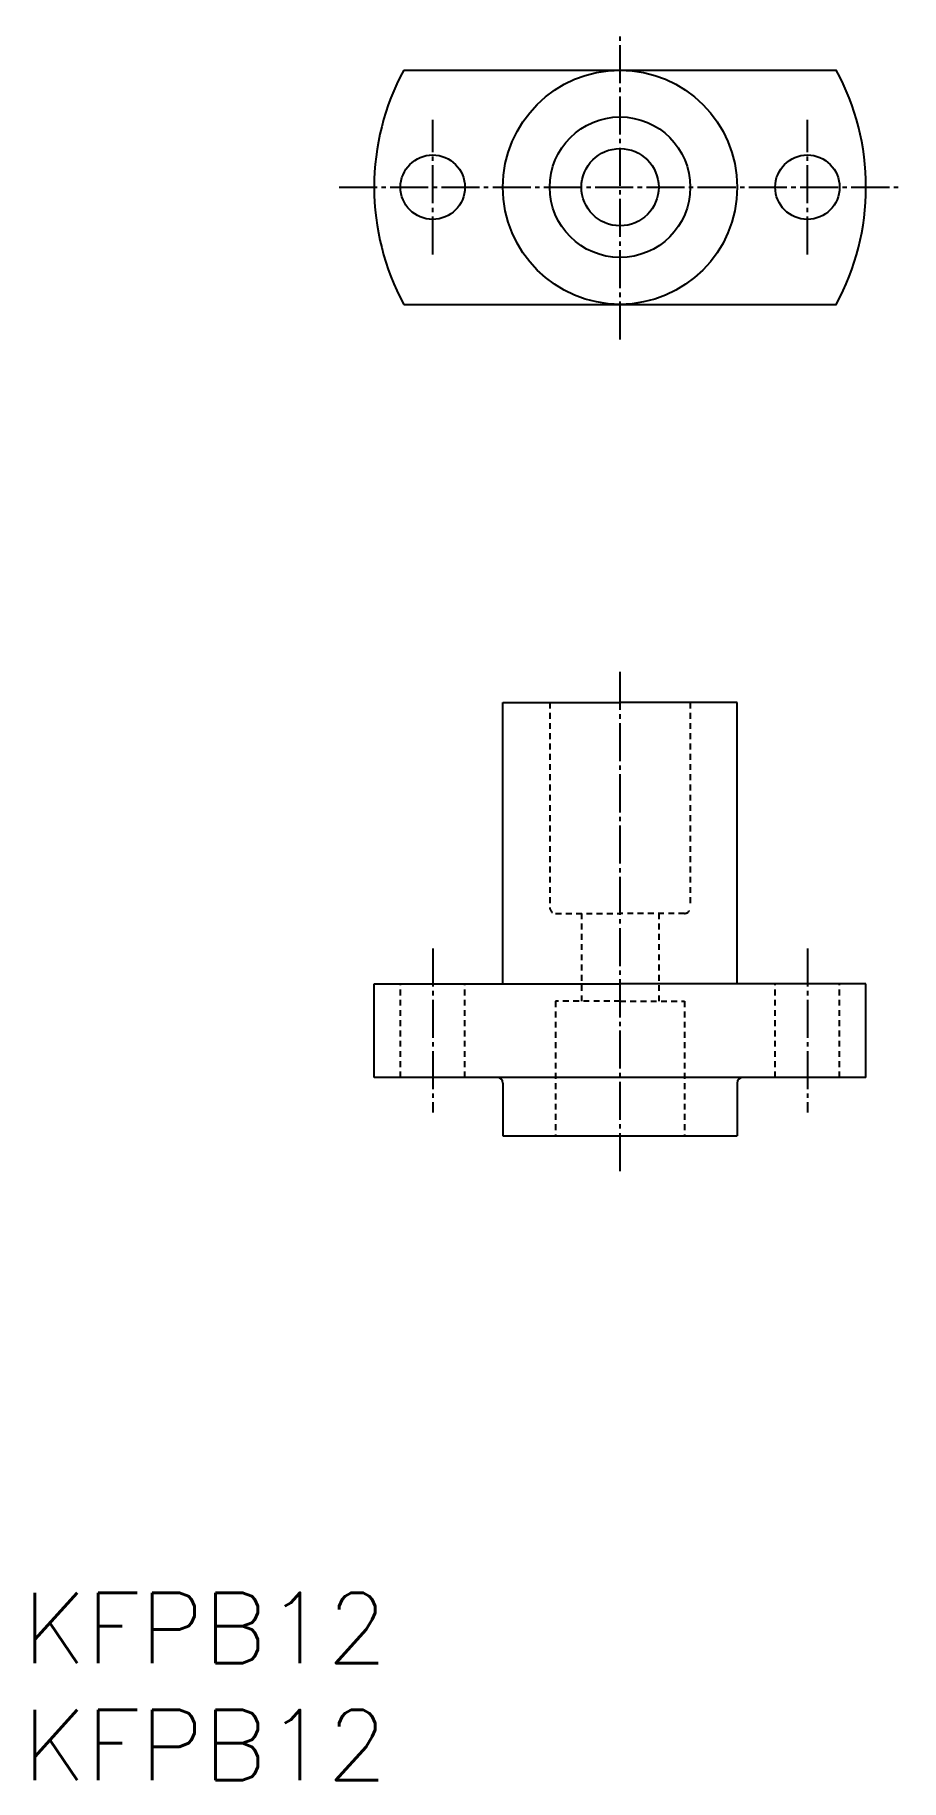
# Model space of a CAD drawing. Extents: x -340 to -266, y -543 to -394.
import ezdxf

# ---------------------------------------------------------------- set-up
doc = ezdxf.new("R2010")
doc.units = 0
doc.header["$LTSCALE"] = 0.25
doc.linetypes.add('CENTER', pattern=[17.5, 13, -1.5, 1.5, -1.5])
doc.linetypes.add('DASHED', pattern=[3.5, 2, -1.5])
doc.layers.get('0').update_dxf_attribs({"linetype": 'CONTINUOUS'})
doc.layers.add('CENTER', color=1, linetype='CENTER')
doc.styles.get("Standard").update_dxf_attribs({"font": 'txt', "bigfont": 'BIGFONT'})

msp = doc.modelspace()

# ---------------------------------------------------------------- linework, layer by layer
at = {"color": 7, "linetype": 'CONTINUOUS'}
for p, q in [((-308.94, -397), (-272, -397)), ((-308.94, -417), (-272, -417)), ((-300.47, -475), (-300.47, -451)), ((-300.47, -451), (-290.47, -451)), ((-280.47, -451), (-290.47, -451)), ((-280.47, -475), (-280.47, -451)), ((-311.47, -475), (-300.47, -475)), ((-311.47, -483), (-311.47, -475)), ((-300.47, -475), (-290.47, -475)), ((-280.47, -475), (-290.47, -475)), ((-269.47, -475), (-280.47, -475)), ((-269.47, -483), (-269.47, -475)), ((-269.47, -483), (-311.47, -483)), ((-300.47, -483.5), (-300.47, -488)), ((-280.47, -483.5), (-280.47, -488)), ((-300.47, -488), (-280.47, -488))]:
    msp.add_line(p, q, dxfattribs=at)
at = {"color": 3, "linetype": 'DASHED'}
for p, q in [((-296.47, -451), (-296.47, -468.5)), ((-284.47, -451), (-284.47, -468.5)), ((-295.97, -469), (-290.47, -469)), ((-293.77, -469), (-293.77, -476.5)), ((-284.97, -469), (-290.47, -469)), ((-287.17, -469), (-287.17, -476.5)), ((-309.22, -483), (-309.22, -475)), ((-303.72, -483), (-303.72, -475)), ((-277.22, -483), (-277.22, -475)), ((-271.72, -483), (-271.72, -475)), ((-290.47, -476.5), (-295.97, -476.5)), ((-295.97, -476.5), (-295.97, -488)), ((-290.47, -476.5), (-284.97, -476.5)), ((-284.97, -476.5), (-284.97, -488))]:
    msp.add_line(p, q, dxfattribs=at)
at = {"color": 7, "linetype": 'CONTINUOUS'}
for centre, radius in [((-290.47, -407), 10), ((-290.47, -407), 6), ((-290.47, -407), 3.3), ((-306.47, -407), 2.75), ((-274.47, -407), 2.75)]:
    msp.add_circle(centre, radius, dxfattribs=at)
for centre, radius, start, end in [((-290.47, -407), 21, 151.5631, 180), ((-290.47, -407), 21, 0, 28.4369), ((-290.47, -407), 21, 180, 208.4369), ((-290.47, -407), 21, 331.5631, 0), ((-300.97, -483.5), 0.5, 0, 90), ((-279.97, -483.5), 0.5, 90, 180)]:
    msp.add_arc(centre, radius, start, end, dxfattribs=at)
at = {"color": 3, "linetype": 'DASHED'}
for centre, start, end in [((-295.97, -468.5), 180, 270), ((-284.97, -468.5), 270, 0)]:
    msp.add_arc(centre, 0.5, start, end, dxfattribs=at)
at = {"layer": 'CENTER', "color": 1, "linetype": 'CENTER'}
for p, q in [((-290.47, -420), (-290.47, -394)), ((-306.47, -412.75), (-306.47, -401.25)), ((-274.47, -412.75), (-274.47, -401.25)), ((-314.47, -407), (-266.47, -407)), ((-290.47, -491), (-290.47, -448)), ((-306.47, -472), (-306.47, -486)), ((-274.47, -472), (-274.47, -486))]:
    msp.add_line(p, q, dxfattribs=at)

# ---------------------------------------------------------------- texts
at = {"color": 7, "linetype": 'CONTINUOUS'}
for p in [(-341.47, -533), (-341.47, -543)]:
    msp.add_text('KFPB12', height=6, dxfattribs=at).set_placement(p)

doc.saveas('drawing.dxf')
